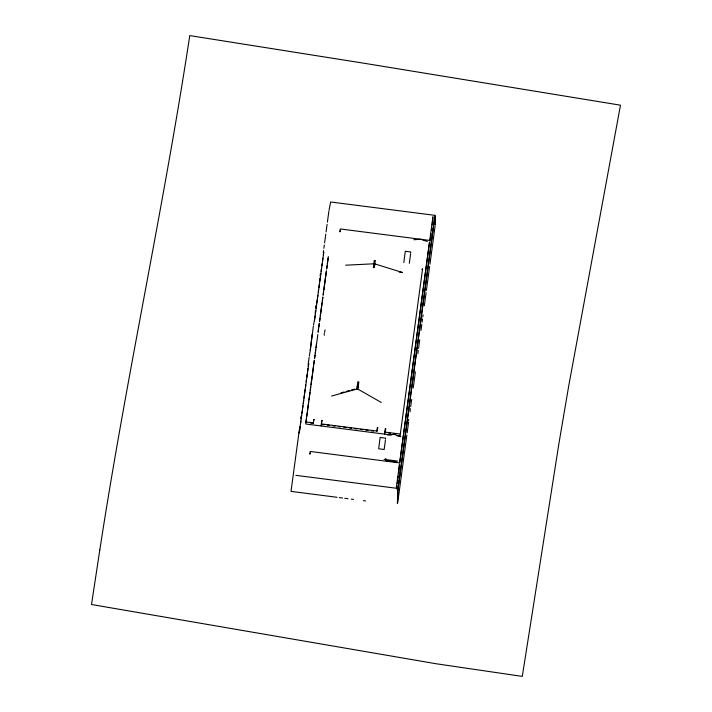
<?xml version="1.0" encoding="UTF-8"?>
<svg xmlns="http://www.w3.org/2000/svg" width="712" height="712" viewBox="0 0 712 712"><rect width="100%" height="100%" fill="white"/><g stroke="black" fill="none" stroke-linecap="round" stroke-linejoin="round"><path stroke-width="1.07" d="M408.626 420.712L408.626 419.448M312.168 334.293L310.281 350.197L313.36 326.052M310.014 453.063L309.916 454.185L310.236 451.452L399.672 462.942L429.496 242.24L399.672 462.942M340.06 230.75L339.962 231.881L340.3 228.961L429.737 240.442L432.94 216.76L432.22 224.992M385.29 432.593L385.325 432.131L399.752 433.982M385.557 438.717L385.61 438.147L380.119 437.444L378.668 448.783L384.16 449.486L385.459 439.838M410.717 252.529L410.771 251.959L405.279 251.256L403.829 262.595M398.729 472.786L399.45 464.553L396.255 488.236L295.889 475.349M421.993 269.563L422.038 269.1M422.599 268.7L400.046 436.1L396.744 435.682M321.174 425.972L321.744 421.388M384.631 434.124L385.797 428.677L385.299 428.615L384.774 432.522M299.734 426.862L291.021 491.387L337.079 497.296M300.918 418.113L301.221 415.924M308.145 364.66L309.159 357.121M315.176 312.657L315.452 310.583M315.87 307.468L316.155 305.395M319.43 281.16L319.724 278.971M320.169 275.686L320.462 273.506M323.266 252.724L323.568 250.535M323.862 248.346L324.307 245.07M324.601 242.881L325.785 234.132M326.078 231.943L327.111 224.289M327.404 222.1L328.882 211.17M300.126 426.506L299.236 433.065L308.732 363.627L308.243 366.431M300.42 424.325L300.856 421.05M301.158 418.861L301.594 415.585M301.897 413.396L302.191 411.216M302.636 407.94L302.929 405.751M303.223 403.57L303.668 400.295M303.962 398.106L304.407 394.831M304.7 392.641L305.145 389.366M305.439 387.186L305.733 384.996M306.178 381.721L306.472 379.532M306.765 377.351L307.21 374.076M307.646 370.801L307.949 368.611M315.051 316.066L314.312 321.521L323.809 252.093M315.345 313.876L315.781 310.601M316.083 308.421L316.52 305.137M316.822 302.956L317.258 299.681M317.561 297.491L317.855 295.311M318.291 292.027L318.593 289.846M318.887 287.657L319.332 284.382M319.768 281.107L320.062 278.926M320.364 276.737L320.8 273.461M321.103 271.272L321.397 269.091M321.842 265.816L322.135 263.627M322.429 261.446L322.874 258.162M305.893 422.394L314.295 360.228M314.588 358.047L316.511 343.869M318.13 331.845L319.314 323.123M319.608 320.943L322.848 296.948M323.141 294.768L326.39 270.774M326.683 268.593L328.303 256.596M306.489 418.54L305.76 423.996L391.235 434.97M306.792 416.36L307.228 413.085M307.522 410.904L308.705 402.182M308.999 400.002L309.293 397.821M309.587 395.641L310.032 392.365M310.325 390.185L310.77 386.91M311.064 384.729L312.239 376.007M312.532 373.827L313.565 366.19M313.858 364.01L314.303 360.735M314.597 358.554L315.042 355.279M315.336 353.099L315.781 349.832M316.075 347.652L317.846 334.542M318.139 332.353L318.584 329.086M318.878 326.906L319.314 323.631M319.617 321.45L320.053 318.175M320.347 315.995L322.118 302.912M322.411 300.731L322.856 297.456M323.15 295.275L323.595 292M323.889 289.82L326.39 271.281M326.692 269.1L327.128 265.825M327.422 263.645L328.161 258.189M313.387 423.364L313.894 419.439L314.392 419.502L313.85 419.911M321.317 424.379L321.842 420.463L322.34 420.525L321.806 420.934M376.844 431.508L377.85 427.654L377.351 427.592L376.888 431.045L321.868 423.978L321.833 424.45L324.031 424.726M409.32 263.298L410.619 253.65M385.779 458.368L385.486 460.548L396.192 461.919M396.548 488.939L396.985 485.709M397.278 483.555L397.714 480.324M398.008 478.17L398.293 476.017M430.03 241.145L430.475 237.915M430.76 235.761L431.054 233.607M431.49 230.377L431.784 228.223M434.907 215.344L397.786 490.043L397.43 503.544L397.732 491.565L434.925 216.315L435.263 224.832L434.907 215.344L330.608 201.977L329.06 210.245M397.688 502.859L406.846 435.05M407.148 432.869L408.626 421.931M409.987 411.856L410.406 408.741M410.682 406.668L411.67 399.414M413.209 388.004L415.39 371.86M417.846 353.704L418.282 350.473M418.567 348.319L419.733 339.713M420.988 330.466L421.824 324.236M422.109 322.162L422.528 319.056M422.803 316.982L423.088 314.909M424.325 305.76L426.096 292.632M426.39 290.443L429.647 266.386M429.941 264.197L435.112 225.918M310.29 350.304L309.373 355.911M313.983 322.447L313.574 324.841M323.31 254.887L323.64 253.027M340.986 392.846L344.092 391.983M346.166 391.413L349.281 390.55M351.354 389.98L354.46 389.117M331.57 396.059L357.477 388.894L381.294 402.449M413.761 239.748L420.659 239.241L427.316 241.493M387.39 434.943L394.288 434.427L400.945 436.678M345.676 265.193L374.361 263.769L402.476 272.482L399.201 272.064M306.454 422.002L313.431 422.892M310.396 422.981L312.39 423.231M327.333 425.153L329.531 425.438M332.833 425.856L335.032 426.141M338.333 426.568L340.532 426.853M343.834 427.271L346.041 427.556M349.334 427.983L351.541 428.259M354.843 428.686L357.041 428.971M360.343 429.389L362.542 429.674M365.843 430.101L368.042 430.377M371.344 430.805L373.542 431.089M388.378 432.994L390.443 433.261M393.531 433.653L395.596 433.92M384.088 459.356L397.643 461.1M339.268 497.581L342.561 498.008M344.75 498.284L348.043 498.712M351.336 499.13L353.526 499.415M363.396 500.678L365.585 500.963M324.352 335.272L324.165 333.483M324.663 332.504A3.791 1.006 -88.7 0 1 325.072 329.932M358.163 386.652L358.136 387.337L357.139 387.203L357.825 381.783L358.812 381.917L358.528 384.765L357.949 389.046L356.952 388.921L357.166 386.527L358.163 386.652M375.188 260.743L374.352 267.65L373.364 267.525L373.782 263.814L374.806 263.965L373.809 263.841L374.192 260.61L375.188 260.743M99.814 549.904L91.51 604.506L436.02 663.735L522.297 676.4L558.973 443.22L568.568 386.776L620.49 105.189L362.105 62.932L189.766 35.6C163.609 207.699 126.22 377.867 99.814 549.904"/></g></svg>
